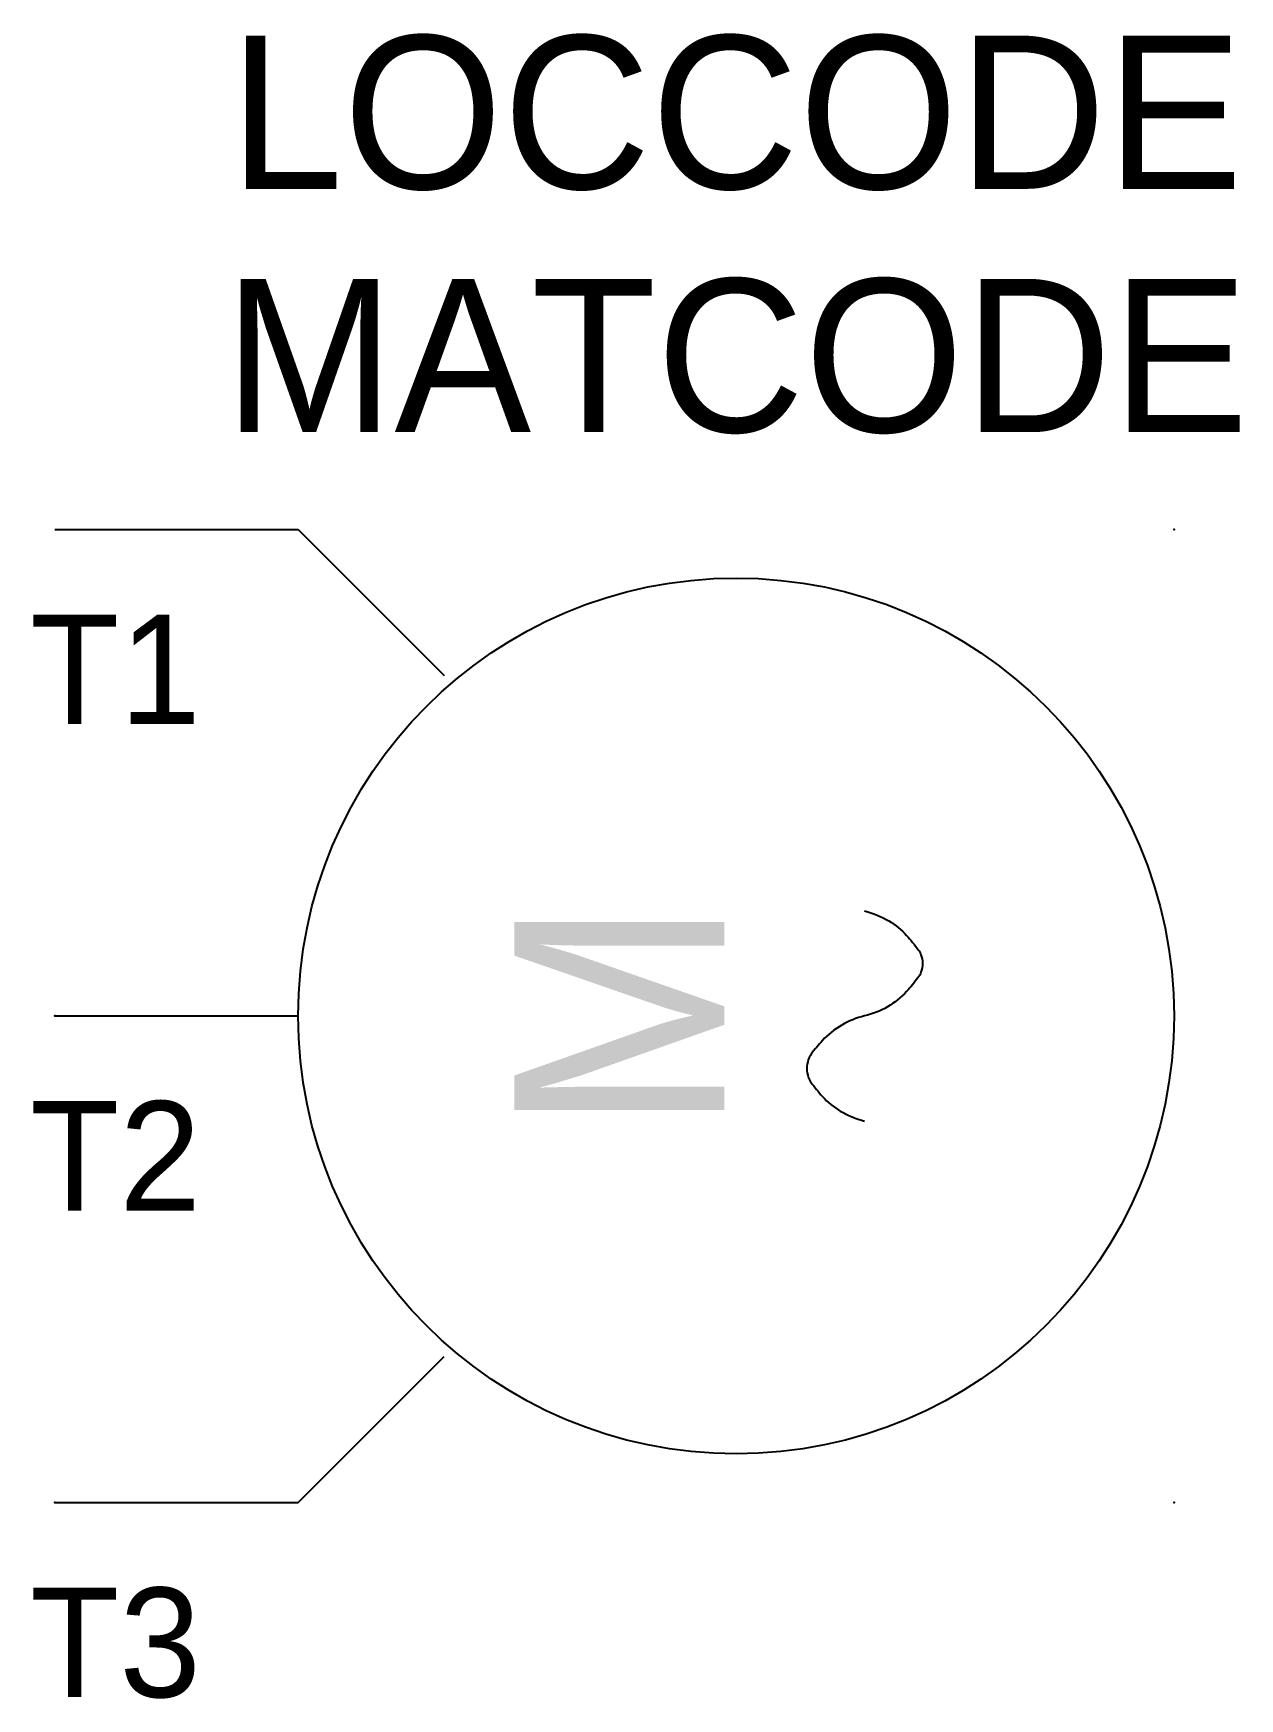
# Model space of a CAD drawing. Extents: x -0.4 to 24.3, y -4 to 30.2.
import ezdxf
from ezdxf.enums import TextEntityAlignment as Align

# ---------------------------------------------------------------- set-up
doc = ezdxf.new("R2010")
doc.units = 0
doc.layers.get('0').update_dxf_attribs({"linetype": 'CONTINUOUS'})
doc.layers.add('C', color=6, linetype='CONTINUOUS')
doc.layers.add('T2', color=1, linetype='CONTINUOUS')

msp = doc.modelspace()

# ---------------------------------------------------------------- linework, layer by layer
at = {"color": 0, "linetype": 'CONTINUOUS'}
for p, q in [((0, 20), (5, 20)), ((5, 20), (8, 17)), ((0, 10), (5, 10)), ((5, 0), (8, 3)), ((0, 0), (5, 0))]:
    msp.add_line(p, q, dxfattribs=at)
at = {"color": 0}
msp.add_lwpolyline([(16.64, 12.16, -0.067678), (17.14, 11.953, -0.07813), (17.504, 11.656, -0.022658), (17.745, 11.361, -0.075785), (17.799, 11.26, -0.084616), (17.83, 11.08, -0.084616), (17.799, 10.9, -0.075785), (17.738, 10.785, -0.027029), (17.504, 10.504, -0.148278), (16.64, 10, 0.150227), (15.776, 9.496, 0.027406), (15.545, 9.217, 0.0758), (15.484, 9.1, 0.083262), (15.454, 8.92, 0.083262), (15.484, 8.74, 0.0758), (15.537, 8.639, 0.022751), (15.776, 8.344, 0.079374), (16.139, 8.046, 0.06867), (16.64, 7.84, 0.06867)], format="xyb", dxfattribs=at)
at = {"color": 0, "linetype": 'CONTINUOUS'}
msp.add_circle((14, 10), 9, dxfattribs=at)
at = {"layer": 'C', "color": 0, "linetype": 'CONTINUOUS'}
for p in [(23, 20), (0, 10), (0, 0), (23, 0)]:
    msp.add_point(p, dxfattribs=at)

# ---------------------------------------------------------------- texts
at = {"color": 0}
msp.add_text('M', height=4.32, rotation=90, dxfattribs=at).set_placement((13.76, 10), align=Align.CENTER)
at = {"color": 0, "linetype": 'CONTINUOUS'}
for tag, p in [('LOCCODE', (14, 27)), ('MATCODE', (14, 22))]:
    msp.add_attdef(tag, text='', height=3.15, dxfattribs=at).set_placement(p, align=Align.CENTER)
at = {"layer": 'T2', "color": 0, "linetype": 'CONTINUOUS'}
for tag, p in [('T1', (3, 16)), ('T2', (3, 6)), ('T3', (3, -4))]:
    msp.add_attdef(tag, text='', height=2.25, dxfattribs=at).set_placement(p, align=Align.RIGHT)

doc.saveas('drawing.dxf')
